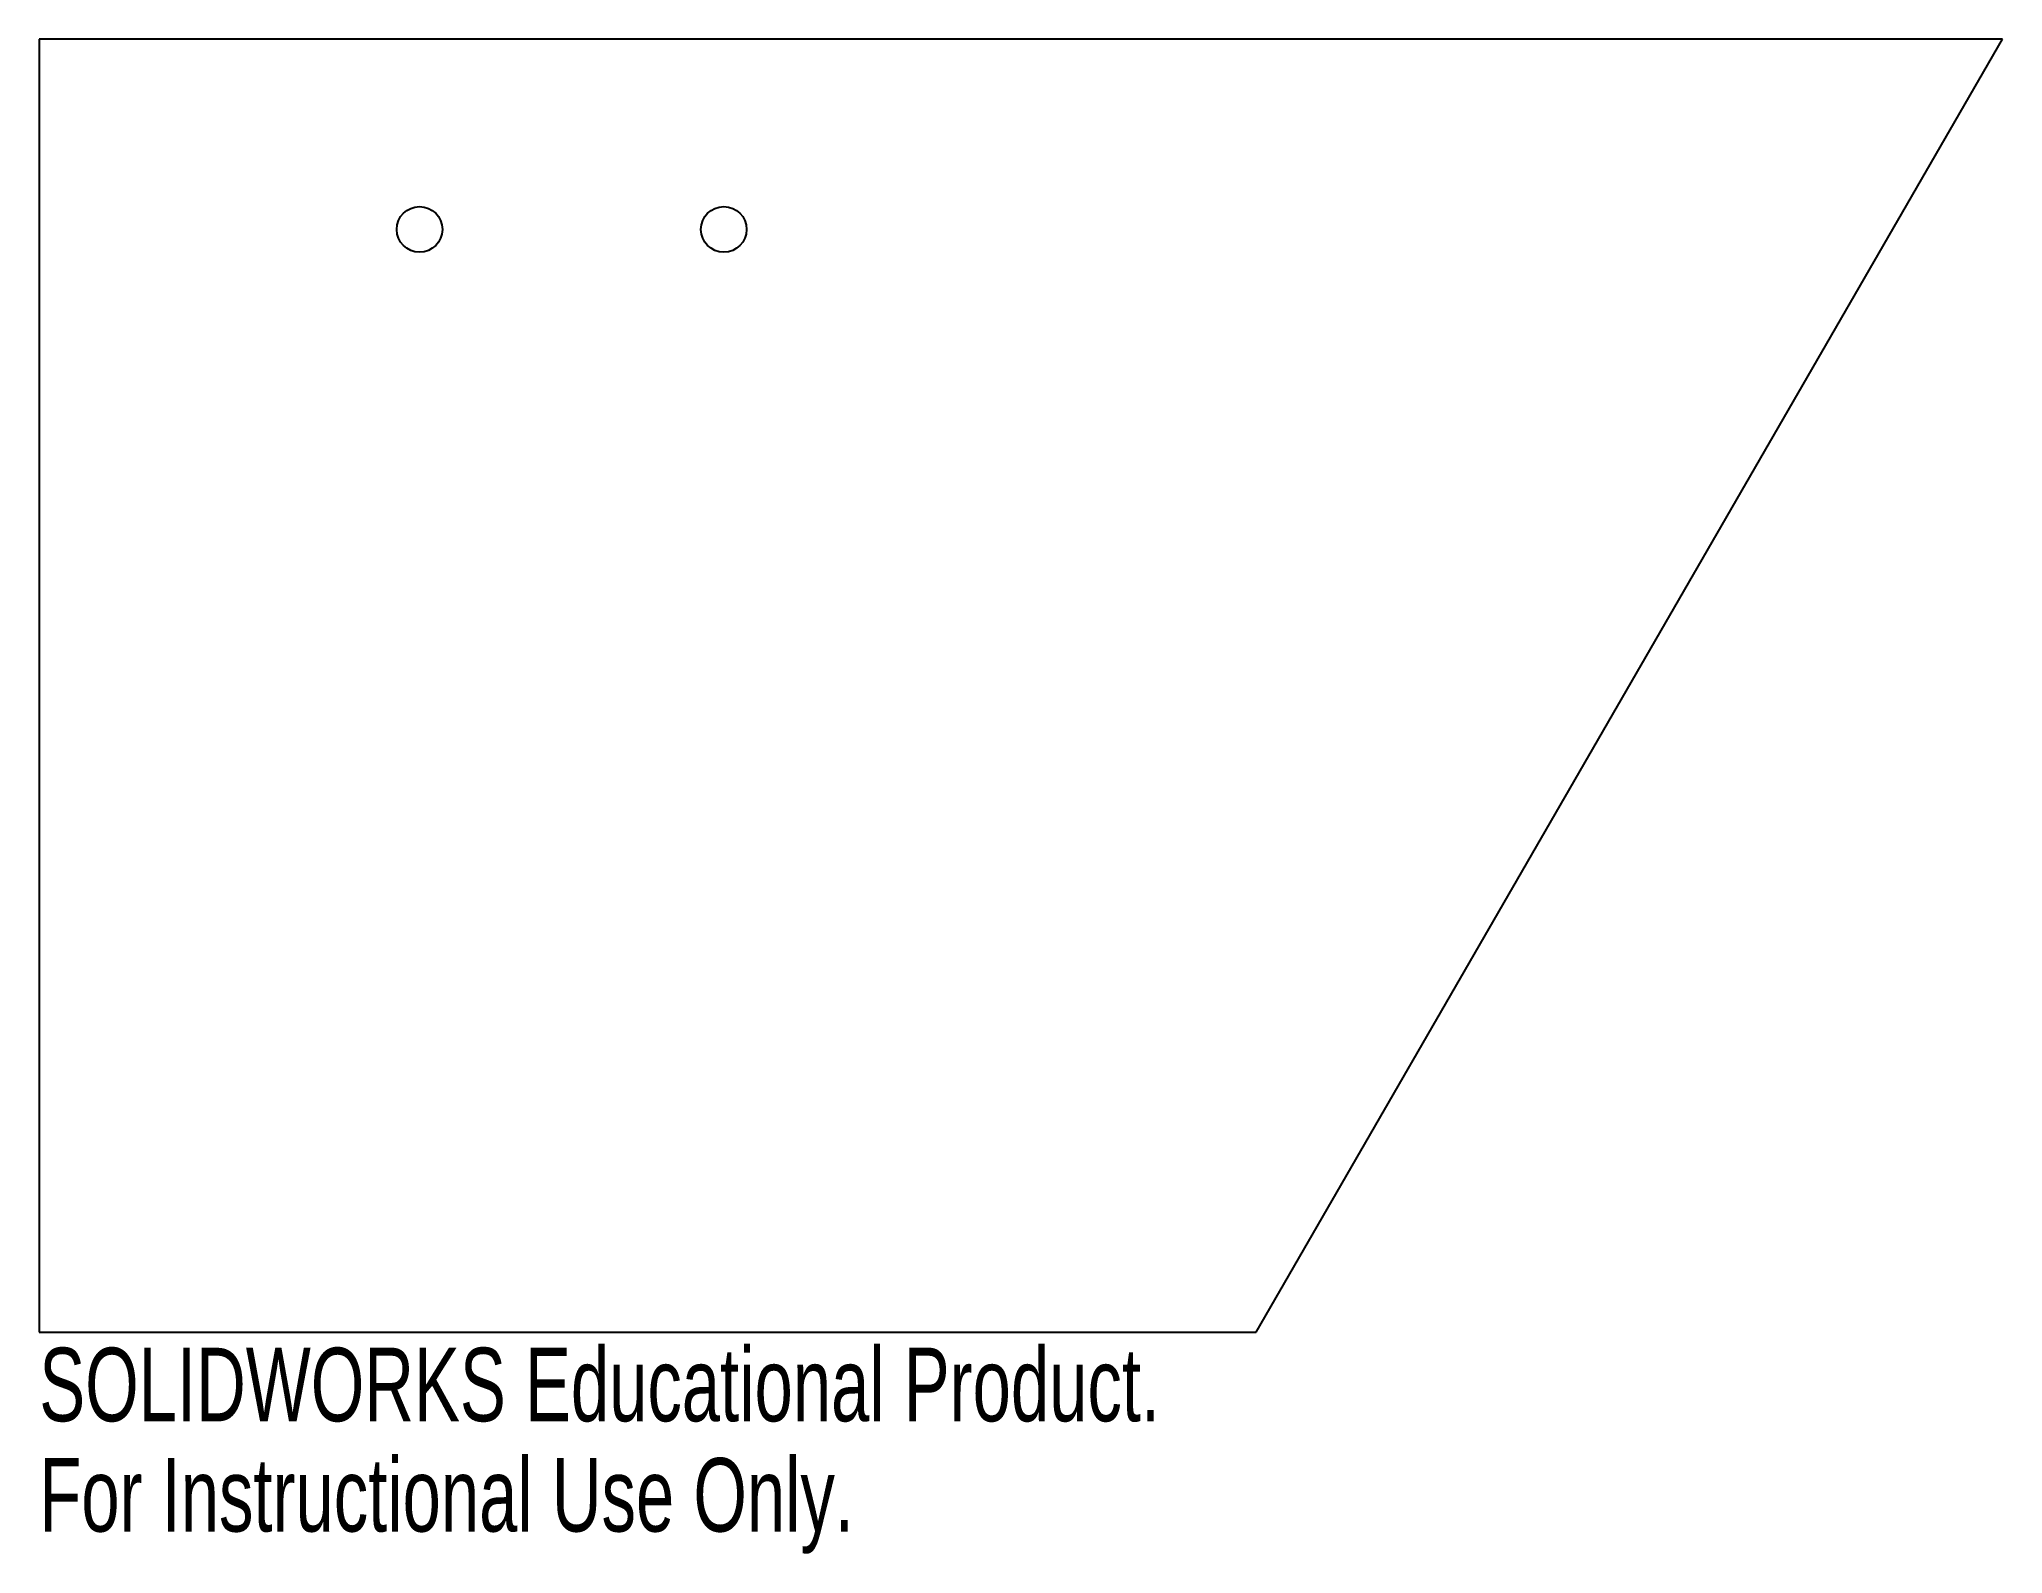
# Model space of a CAD drawing. Header units: millimetres. Extents: x -80 to 49, y -15 to 85.
import ezdxf

# ---------------------------------------------------------------- set-up
doc = ezdxf.new("R2010")
doc.units = ezdxf.units.MM
doc.styles.add('SLDTEXTSTYLE0', font='TXT', dxfattribs={"width": 0.7})

msp = doc.modelspace()

# ---------------------------------------------------------------- linework, layer by layer
at = {"color": 7, "linetype": 'Continuous', "lineweight": 25}
for p, q in [((49.07, 85), (-80, 85)), ((-80, 85), (-80, 0)), ((0, 0), (49.07, 85)), ((-80, 0), (0, 0))]:
    msp.add_line(p, q, dxfattribs=at)
for centre in [(-55, 72.5), (-35, 72.5)]:
    msp.add_circle(centre, 1.5, dxfattribs=at)

# ---------------------------------------------------------------- texts
at = {"color": 7, "linetype": 'Continuous', "char_height": 4.8336, "attachment_point": 1, "style": 'SLDTEXTSTYLE0'}
for s, insert in [('SOLIDWORKS Educational Product.', (-80, -1.02)), ('For Instructional Use Only.', (-80, -8.27))]:
    msp.add_mtext(s, dxfattribs=dict(at, insert=insert))

doc.saveas('drawing.dxf')
